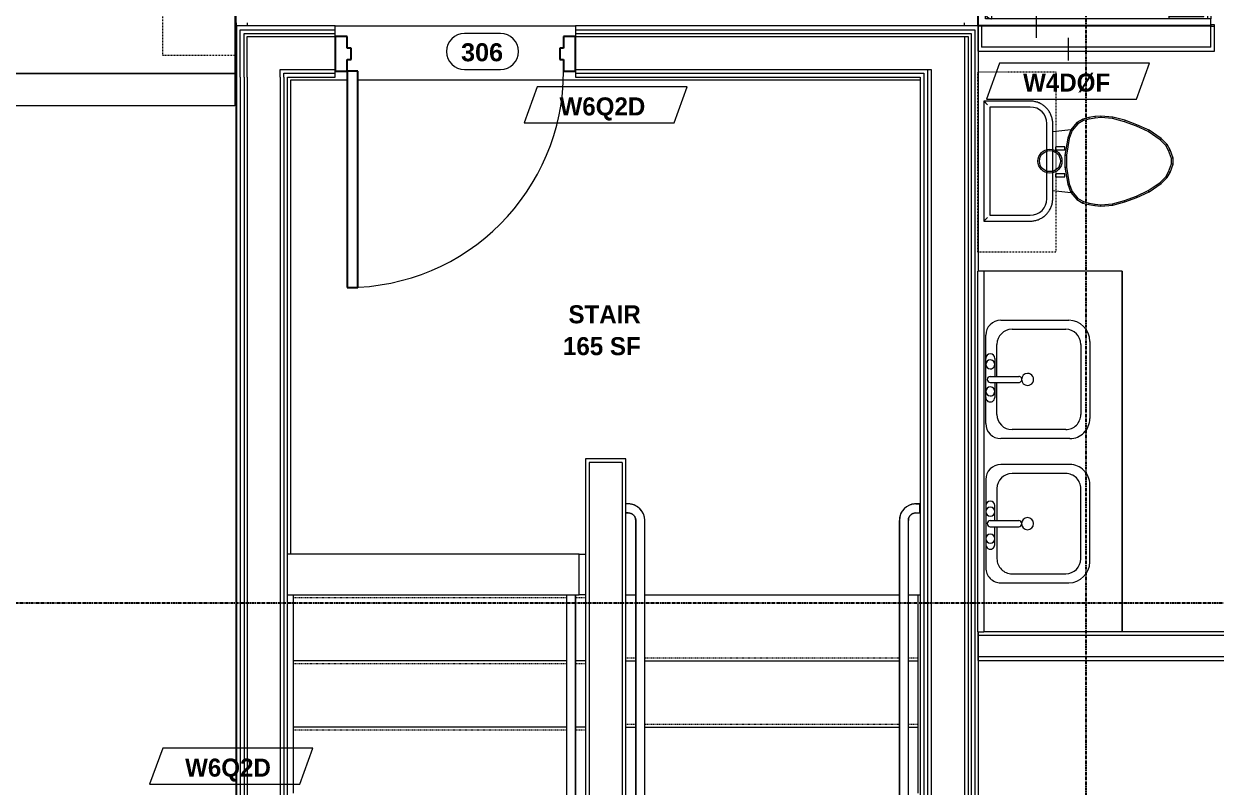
# Model space of a CAD drawing. Header units: inches. Extents: x -4058 to -1781, y 9814 to 12264.
# Drawn here: x -2677.1 to -2478.7, y 10136.6 to 10263.6 of the extents above; entities that cross this region are included whole.
import ezdxf

# ---------------------------------------------------------------- set-up
doc = ezdxf.new("R2010")
doc.units = ezdxf.units.IN
doc.header["$MEASUREMENT"] = 0
for name, pattern in [('Dash', [0.25, 0.125, -0.125]), ('Grid Line 1_2_', [0.875, 0.5, -0.125, 0.125, -0.125]), ('Overhead 1_16_', [0.101562, 0.0625, -0.039062])]:
    doc.linetypes.add(name, pattern=pattern)
for name, color, linetype, lineweight in [('0-1', 7, 'Continuous', 5), ('0-2', 7, 'Continuous', 9), ('A-AREA-IDEN', 2, 'Continuous', 9), ('A-DOOR-1', 7, 'Continuous', 9), ('A-DOOR-2', 10, 'Continuous', 30), ('A-DOOR-FRAM-2', 10, 'Continuous', 30), ('A-DOOR-IDEN', 31, 'Continuous', 9), ('A-FLOR-1', 7, 'Continuous', 9), ('A-FLOR-2', 192, 'Continuous', 9), ('A-FLOR-HRAL-1', 7, 'Continuous', 9), ('A-WALL', 113, 'Continuous', 18), ('A-WALL-2', 250, 'Continuous', 18), ('A-WALL-3', 113, 'Continuous', 9), ('A-WALL-IDEN', 211, 'Continuous', 9), ('I-WALL-1', 7, 'Continuous', 9), ('P-SANR-FIXT', 6, 'Continuous', 9), ('Q-CASE', 31, 'Continuous', 9), ('Q-CASE-1', 7, 'Continuous', 9), ('Q-CASE-2', 31, 'Dash', 9), ('Q-CASE-HDLN', 31, 'Dash', 9), ('S-GRID-1', 1, 'Grid Line 1_2_', 30), ('S-STRS-1', 7, 'Continuous', 9), ('S-STRS-2', 7, 'Overhead 1_16_', 9)]:
    doc.layers.add(name, color=color, linetype=linetype, lineweight=lineweight)
doc.styles.add('Arial_B', font='arialbd.ttf', dxfattribs={"height": 3})
doc.styles.add('Century Gothic_B', font='GOTHICB.TTF', dxfattribs={"height": 3})

# ---------------------------------------------------------------- blocks, each defined once
blk = doc.blocks.new('CTR - 1st Phase - Shell_rvt-1-UNITS PLANS - 3RD FLOOR')
at = {"layer": 'A-FLOR-1'}
for p, q in [((-2641.75, 10263.21), (-2641.75, 10263.71)), ((-2640, 10263.71), (-2640, 10263.21)), ((-2625.32, 10263.21), (-2585.32, 10263.21)), ((-2520.62, 10263.21), (-2520.62, 10263.71))]:
    blk.add_line(p, q, dxfattribs=at)
blk = doc.blocks.new('Top Rail Type - Top Rail_Internal_-2690866-UNITS PLANS - 3RD FLOOR')
at = {"layer": 'A-FLOR-HRAL-1'}
for p, q in [((-2576.56, 10183.71), (-2576.94, 10183.71)), ((-2576.94, 10182.21), (-2576.56, 10182.21)), ((-2575.31, 10180.96), (-2575.31, 10169.15)), ((-2573.81, 10169.15), (-2573.81, 10180.96)), ((-2586.81, 10168.59), (-2586.81, 10069.68)), ((-2585.31, 10069.68), (-2585.31, 10168.59)), ((-2575.31, 10168.5), (-2575.31, 10080.98)), ((-2573.81, 10080.98), (-2573.81, 10168.5)), ((-2575.31, 10080.98), (-2575.31, 10069.8)), ((-2573.81, 10069.8), (-2573.81, 10080.98)), ((-2586.81, 10069.03), (-2586.81, 10066.46)), ((-2585.31, 10067.96), (-2585.31, 10069.03)), ((-2575.31, 10069.61), (-2575.31, 10069.21)), ((-2573.81, 10069.21), (-2573.81, 10069.61)), ((-2586.81, 10066.46), (-2576.56, 10066.46)), ((-2576.56, 10067.96), (-2585.31, 10067.96))]:
    blk.add_line(p, q, dxfattribs=at)
at = {"layer": 'A-FLOR-HRAL-1', "flags": 128}
for points in [[(-2573.81, 10180.96), (-2573.81, 10181.07), (-2573.82, 10181.18), (-2573.83, 10181.29), (-2573.85, 10181.4), (-2573.87, 10181.51), (-2573.89, 10181.62), (-2573.92, 10181.72), (-2573.95, 10181.83), (-2573.99, 10181.93), (-2574.03, 10182.04), (-2574.07, 10182.14), (-2574.12, 10182.23), (-2574.17, 10182.33), (-2574.23, 10182.43), (-2574.29, 10182.52), (-2574.36, 10182.61), (-2574.42, 10182.69), (-2574.49, 10182.78), (-2574.57, 10182.86), (-2574.65, 10182.94), (-2574.73, 10183.01), (-2574.81, 10183.08), (-2574.9, 10183.15), (-2574.98, 10183.22), (-2575.08, 10183.28), (-2575.17, 10183.34), (-2575.27, 10183.39), (-2575.36, 10183.44), (-2575.46, 10183.49), (-2575.56, 10183.53), (-2575.67, 10183.57), (-2575.77, 10183.6), (-2575.88, 10183.63), (-2575.99, 10183.65), (-2576.09, 10183.67), (-2576.2, 10183.69), (-2576.31, 10183.7), (-2576.42, 10183.71), (-2576.53, 10183.71), (-2576.56, 10183.71)], [(-2576.56, 10182.21), (-2576.51, 10182.21), (-2576.46, 10182.21), (-2576.41, 10182.21), (-2576.36, 10182.2), (-2576.31, 10182.19), (-2576.26, 10182.18), (-2576.22, 10182.17), (-2576.17, 10182.15), (-2576.12, 10182.13), (-2576.07, 10182.12), (-2576.03, 10182.1), (-2575.98, 10182.07), (-2575.94, 10182.05), (-2575.9, 10182.02), (-2575.86, 10182), (-2575.81, 10181.97), (-2575.78, 10181.94), (-2575.74, 10181.9), (-2575.7, 10181.87), (-2575.66, 10181.84), (-2575.63, 10181.8), (-2575.6, 10181.76), (-2575.57, 10181.72), (-2575.54, 10181.68), (-2575.51, 10181.64), (-2575.48, 10181.6), (-2575.46, 10181.55), (-2575.44, 10181.51), (-2575.42, 10181.46), (-2575.4, 10181.42), (-2575.38, 10181.37), (-2575.36, 10181.32), (-2575.35, 10181.27), (-2575.34, 10181.23), (-2575.33, 10181.18), (-2575.32, 10181.13), (-2575.32, 10181.08), (-2575.31, 10181.03), (-2575.31, 10180.98), (-2575.31, 10180.96)], [(-2575.31, 10169.15), (-2575.31, 10169.1), (-2575.31, 10169.05), (-2575.31, 10169), (-2575.31, 10168.95), (-2575.31, 10168.9), (-2575.31, 10168.85), (-2575.31, 10168.8), (-2575.31, 10168.76), (-2575.31, 10168.71), (-2575.31, 10168.66), (-2575.31, 10168.62), (-2575.31, 10168.57), (-2575.31, 10168.53), (-2575.31, 10168.5)], [(-2573.81, 10168.5), (-2573.81, 10168.54), (-2573.81, 10168.59), (-2573.81, 10168.63), (-2573.81, 10168.68), (-2573.81, 10168.73), (-2573.81, 10168.77), (-2573.81, 10168.82), (-2573.81, 10168.87), (-2573.81, 10168.92), (-2573.81, 10168.97), (-2573.81, 10169.02), (-2573.81, 10169.07), (-2573.81, 10169.12), (-2573.81, 10169.15)], [(-2586.81, 10069.68), (-2586.81, 10069.64), (-2586.81, 10069.59), (-2586.81, 10069.55), (-2586.81, 10069.5), (-2586.81, 10069.45), (-2586.81, 10069.41), (-2586.81, 10069.36), (-2586.81, 10069.31), (-2586.81, 10069.26), (-2586.81, 10069.21), (-2586.81, 10069.16), (-2586.81, 10069.11), (-2586.81, 10069.06), (-2586.81, 10069.03)], [(-2585.31, 10069.03), (-2585.31, 10069.08), (-2585.31, 10069.13), (-2585.31, 10069.18), (-2585.31, 10069.23), (-2585.31, 10069.28), (-2585.31, 10069.33), (-2585.31, 10069.37), (-2585.31, 10069.42), (-2585.31, 10069.47), (-2585.31, 10069.52), (-2585.31, 10069.56), (-2585.31, 10069.61), (-2585.31, 10069.65), (-2585.31, 10069.68)], [(-2576.56, 10066.46), (-2576.45, 10066.47), (-2576.34, 10066.47), (-2576.23, 10066.48), (-2576.12, 10066.5), (-2576.01, 10066.52), (-2575.91, 10066.54), (-2575.8, 10066.57), (-2575.7, 10066.6), (-2575.59, 10066.64), (-2575.49, 10066.68), (-2575.39, 10066.73), (-2575.29, 10066.78), (-2575.19, 10066.83), (-2575.1, 10066.88), (-2575.01, 10066.94), (-2574.92, 10067.01), (-2574.83, 10067.08), (-2574.75, 10067.15), (-2574.67, 10067.22), (-2574.59, 10067.3), (-2574.51, 10067.38), (-2574.44, 10067.46), (-2574.37, 10067.55), (-2574.31, 10067.64), (-2574.25, 10067.73), (-2574.19, 10067.82), (-2574.14, 10067.92), (-2574.09, 10068.02), (-2574.04, 10068.12), (-2574, 10068.22), (-2573.96, 10068.32), (-2573.93, 10068.43), (-2573.9, 10068.53), (-2573.87, 10068.64), (-2573.85, 10068.75), (-2573.83, 10068.86), (-2573.82, 10068.97), (-2573.81, 10069.07), (-2573.81, 10069.18), (-2573.81, 10069.21)], [(-2575.31, 10069.21), (-2575.31, 10069.16), (-2575.32, 10069.11), (-2575.32, 10069.06), (-2575.33, 10069.02), (-2575.34, 10068.97), (-2575.35, 10068.92), (-2575.36, 10068.87), (-2575.37, 10068.82), (-2575.39, 10068.77), (-2575.41, 10068.73), (-2575.43, 10068.68), (-2575.45, 10068.64), (-2575.48, 10068.59), (-2575.5, 10068.55), (-2575.53, 10068.51), (-2575.56, 10068.47), (-2575.59, 10068.43), (-2575.62, 10068.39), (-2575.66, 10068.35), (-2575.69, 10068.32), (-2575.73, 10068.28), (-2575.76, 10068.25), (-2575.8, 10068.22), (-2575.84, 10068.19), (-2575.89, 10068.16), (-2575.93, 10068.14), (-2575.97, 10068.11), (-2576.02, 10068.09), (-2576.06, 10068.07), (-2576.11, 10068.05), (-2576.16, 10068.03), (-2576.2, 10068.02), (-2576.25, 10068), (-2576.3, 10067.99), (-2576.35, 10067.98), (-2576.4, 10067.98), (-2576.45, 10067.97), (-2576.5, 10067.97), (-2576.55, 10067.96), (-2576.56, 10067.96)]]:
    blk.add_lwpolyline(points, dxfattribs=at)
at = {"layer": 'A-FLOR-HRAL-1'}
blk.add_open_spline([(-2574.48, 10069.59), (-2574.51, 10069.59), (-2574.56, 10069.59), (-2574.61, 10069.59), (-2574.64, 10069.59)], degree=3, dxfattribs=at)
blk.add_open_spline([(-2586.15, 10067.12), (-2586.14, 10067.14), (-2586.11, 10067.17), (-2586.06, 10067.21), (-2586.01, 10067.26), (-2585.98, 10067.29), (-2585.97, 10067.31)], degree=3, knots=[0.46086968, 0.46086968, 0.46086968, 0.46086968, 0.47916667, 0.5, 0.52083333, 0.53913032, 0.53913032, 0.53913032, 0.53913032], dxfattribs=at)
blk = doc.blocks.new('Top Rail Type - Top Rail_Internal_-V2-UNITS PLANS - 3RD FLOOR')
at = {"layer": 'A-FLOR-HRAL-1'}
for p, q in [((-2576.56, 10183.71), (-2576.94, 10183.71)), ((-2576.56, 10182.21), (-2576.94, 10182.21)), ((-2575.31, 10169.15), (-2575.31, 10180.96)), ((-2573.81, 10169.15), (-2573.81, 10180.96)), ((-2586.81, 10168.59), (-2586.81, 10070.07)), ((-2585.31, 10168.59), (-2585.31, 10070.07)), ((-2575.31, 10168.11), (-2575.31, 10169.15)), ((-2575.31, 10069.59), (-2575.31, 10168.11)), ((-2573.81, 10168.11), (-2573.81, 10169.15)), ((-2573.81, 10069.59), (-2573.81, 10168.11)), ((-2586.81, 10070.07), (-2586.81, 10069.03)), ((-2586.81, 10069.03), (-2586.81, 10066.46)), ((-2585.31, 10070.07), (-2585.31, 10069.03)), ((-2585.31, 10069.03), (-2585.31, 10067.96)), ((-2575.31, 10069.21), (-2575.31, 10069.59)), ((-2573.81, 10069.21), (-2573.81, 10069.59)), ((-2586.81, 10066.46), (-2576.56, 10066.46)), ((-2585.31, 10067.96), (-2576.56, 10067.96))]:
    blk.add_line(p, q, dxfattribs=at)
for centre, radius, start, end in [((-2576.56, 10180.96), 2.75, 0, 90), ((-2576.56, 10180.96), 1.25, 0, 90), ((-2576.56, 10069.21), 2.75, 270, 0), ((-2576.56, 10069.21), 1.25, 270, 0)]:
    blk.add_arc(centre, radius, start, end, dxfattribs=at)
blk = doc.blocks.new('HOLLOW METAL - STAIR DOOR 3-0 x 6-8-2686441-UNITS PLANS - 3RD FLOOR')
at = {"layer": 'A-DOOR-1'}
blk.add_arc((18, 3.5), 36, 90, 180, dxfattribs=at)
at = {"layer": 'A-DOOR-2'}
for p, q in [((18, 39.5), (16.25, 39.5)), ((16.25, 39.5), (16.25, 3.5)), ((18, 3.5), (18, 39.5)), ((16.25, 3.5), (18, 3.5))]:
    blk.add_line(p, q, dxfattribs=at)
at = {"layer": 'A-DOOR-FRAM-2'}
for p, q in [((-18, 3.5), (-20, 3.5)), ((-20, 3.5), (-20, -2.25)), ((-18, 1.5625), (-18, 3.5)), ((18, 3.5), (18, 1.5625)), ((20, 3.5), (18, 3.5)), ((20, -2.25), (20, 3.5)), ((-17.375, 1.5625), (-18, 1.5625)), ((-17.375, -0.3125), (-17.375, 1.5625)), ((18, 1.5625), (17.375, 1.5625)), ((17.375, 1.5625), (17.375, -0.3125)), ((-18, -2.25), (-18, -0.3125)), ((-18, -0.3125), (-17.375, -0.3125)), ((17.375, -0.3125), (18, -0.3125)), ((18, -0.3125), (18, -2.25)), ((-20, -2.25), (-18, -2.25)), ((18, -2.25), (20, -2.25))]:
    blk.add_line(p, q, dxfattribs=at)
blk = doc.blocks.new('Top Rail Type - Top Rail_Internal_-2690868-UNITS PLANS - 3RD FLOOR')
at = {"layer": 'A-FLOR-HRAL-1'}
for p, q in [((-2528.06, 10183.71), (-2528.69, 10183.71)), ((-2528.69, 10182.21), (-2528.06, 10182.21)), ((-2528.06, 10183.06), (-2528.06, 10182.87)), ((-2531.44, 10180.96), (-2531.44, 10169.15)), ((-2529.94, 10169.15), (-2529.94, 10180.96)), ((-2531.44, 10168.5), (-2531.44, 10080.98)), ((-2529.94, 10080.98), (-2529.94, 10168.5)), ((-2531.44, 10080.98), (-2531.44, 10070.46)), ((-2529.94, 10070.46), (-2529.94, 10080.98)), ((-2531.44, 10069.03), (-2531.44, 10057.21)), ((-2529.94, 10057.21), (-2529.94, 10069.03)), ((-2528.06, 10055.96), (-2528.69, 10055.96)), ((-2528.06, 10055.31), (-2528.06, 10055.12)), ((-2528.69, 10054.46), (-2528.06, 10054.46))]:
    blk.add_line(p, q, dxfattribs=at)
at = {"layer": 'A-FLOR-HRAL-1', "flags": 128}
for points in [[(-2528.69, 10183.71), (-2528.8, 10183.71), (-2528.91, 10183.71), (-2529.02, 10183.69), (-2529.12, 10183.68), (-2529.23, 10183.66), (-2529.34, 10183.64), (-2529.45, 10183.61), (-2529.55, 10183.57), (-2529.65, 10183.54), (-2529.76, 10183.5), (-2529.86, 10183.45), (-2529.96, 10183.4), (-2530.05, 10183.35), (-2530.15, 10183.29), (-2530.24, 10183.23), (-2530.33, 10183.17), (-2530.42, 10183.1), (-2530.5, 10183.03), (-2530.58, 10182.96), (-2530.66, 10182.88), (-2530.73, 10182.8), (-2530.81, 10182.72), (-2530.87, 10182.63), (-2530.94, 10182.54), (-2531, 10182.45), (-2531.06, 10182.36), (-2531.11, 10182.26), (-2531.16, 10182.16), (-2531.21, 10182.06), (-2531.25, 10181.96), (-2531.29, 10181.86), (-2531.32, 10181.75), (-2531.35, 10181.65), (-2531.38, 10181.54), (-2531.4, 10181.43), (-2531.41, 10181.32), (-2531.42, 10181.21), (-2531.43, 10181.1), (-2531.44, 10180.99), (-2531.44, 10180.96)], [(-2529.94, 10180.96), (-2529.94, 10181.01), (-2529.93, 10181.06), (-2529.93, 10181.11), (-2529.92, 10181.16), (-2529.91, 10181.21), (-2529.9, 10181.26), (-2529.89, 10181.31), (-2529.87, 10181.36), (-2529.86, 10181.4), (-2529.84, 10181.45), (-2529.82, 10181.5), (-2529.79, 10181.54), (-2529.77, 10181.59), (-2529.75, 10181.63), (-2529.72, 10181.67), (-2529.69, 10181.71), (-2529.66, 10181.75), (-2529.63, 10181.79), (-2529.59, 10181.83), (-2529.56, 10181.86), (-2529.52, 10181.9), (-2529.48, 10181.93), (-2529.44, 10181.96), (-2529.4, 10181.99), (-2529.36, 10182.02), (-2529.32, 10182.04), (-2529.28, 10182.07), (-2529.23, 10182.09), (-2529.19, 10182.11), (-2529.14, 10182.13), (-2529.09, 10182.15), (-2529.04, 10182.16), (-2529, 10182.18), (-2528.95, 10182.19), (-2528.9, 10182.2), (-2528.85, 10182.2), (-2528.8, 10182.21), (-2528.75, 10182.21), (-2528.7, 10182.21), (-2528.69, 10182.21)], [(-2531.44, 10169.15), (-2531.44, 10169.1), (-2531.44, 10169.05), (-2531.44, 10169), (-2531.44, 10168.95), (-2531.44, 10168.9), (-2531.44, 10168.85), (-2531.44, 10168.8), (-2531.44, 10168.76), (-2531.44, 10168.71), (-2531.44, 10168.66), (-2531.44, 10168.62), (-2531.44, 10168.57), (-2531.44, 10168.53), (-2531.44, 10168.5)], [(-2529.94, 10168.5), (-2529.94, 10168.54), (-2529.94, 10168.59), (-2529.94, 10168.63), (-2529.94, 10168.68), (-2529.94, 10168.73), (-2529.94, 10168.77), (-2529.94, 10168.82), (-2529.94, 10168.87), (-2529.94, 10168.92), (-2529.94, 10168.97), (-2529.94, 10169.02), (-2529.94, 10169.07), (-2529.94, 10169.12), (-2529.94, 10169.15)], [(-2531.44, 10069.03), (-2531.44, 10069.14), (-2531.44, 10069.25), (-2531.44, 10069.36), (-2531.44, 10069.47), (-2531.44, 10069.58), (-2531.44, 10069.68), (-2531.44, 10069.79), (-2531.44, 10069.89), (-2531.44, 10070), (-2531.44, 10070.1), (-2531.44, 10070.2), (-2531.44, 10070.3), (-2531.44, 10070.4), (-2531.44, 10070.46)], [(-2529.94, 10070.46), (-2529.94, 10070.36), (-2529.94, 10070.27), (-2529.94, 10070.17), (-2529.94, 10070.07), (-2529.94, 10069.96), (-2529.94, 10069.86), (-2529.94, 10069.75), (-2529.94, 10069.65), (-2529.94, 10069.54), (-2529.94, 10069.43), (-2529.94, 10069.32), (-2529.94, 10069.21), (-2529.94, 10069.1), (-2529.94, 10069.03)], [(-2531.44, 10057.21), (-2531.43, 10057.1), (-2531.43, 10056.99), (-2531.42, 10056.89), (-2531.4, 10056.78), (-2531.38, 10056.67), (-2531.36, 10056.56), (-2531.33, 10056.45), (-2531.3, 10056.35), (-2531.26, 10056.25), (-2531.22, 10056.14), (-2531.17, 10056.04), (-2531.13, 10055.94), (-2531.07, 10055.85), (-2531.02, 10055.75), (-2530.96, 10055.66), (-2530.89, 10055.57), (-2530.82, 10055.49), (-2530.75, 10055.4), (-2530.68, 10055.32), (-2530.6, 10055.24), (-2530.52, 10055.17), (-2530.44, 10055.09), (-2530.35, 10055.03), (-2530.26, 10054.96), (-2530.17, 10054.9), (-2530.08, 10054.84), (-2529.98, 10054.79), (-2529.88, 10054.74), (-2529.78, 10054.69), (-2529.68, 10054.65), (-2529.58, 10054.61), (-2529.47, 10054.58), (-2529.37, 10054.55), (-2529.26, 10054.53), (-2529.15, 10054.5), (-2529.04, 10054.49), (-2528.94, 10054.48), (-2528.83, 10054.47), (-2528.72, 10054.46), (-2528.69, 10054.46)], [(-2528.69, 10055.96), (-2528.74, 10055.97), (-2528.79, 10055.97), (-2528.84, 10055.97), (-2528.89, 10055.98), (-2528.93, 10055.99), (-2528.98, 10056), (-2529.03, 10056.01), (-2529.08, 10056.03), (-2529.13, 10056.04), (-2529.17, 10056.06), (-2529.22, 10056.08), (-2529.26, 10056.11), (-2529.31, 10056.13), (-2529.35, 10056.16), (-2529.39, 10056.18), (-2529.43, 10056.21), (-2529.47, 10056.24), (-2529.51, 10056.27), (-2529.55, 10056.31), (-2529.58, 10056.34), (-2529.62, 10056.38), (-2529.65, 10056.42), (-2529.68, 10056.46), (-2529.71, 10056.5), (-2529.74, 10056.54), (-2529.76, 10056.58), (-2529.79, 10056.63), (-2529.81, 10056.67), (-2529.83, 10056.72), (-2529.85, 10056.76), (-2529.87, 10056.81), (-2529.88, 10056.86), (-2529.9, 10056.9), (-2529.91, 10056.95), (-2529.92, 10057), (-2529.93, 10057.05), (-2529.93, 10057.1), (-2529.93, 10057.15), (-2529.94, 10057.2), (-2529.94, 10057.21)]]:
    blk.add_lwpolyline(points, dxfattribs=at)
blk = doc.blocks.new('Top Rail Type - Top Rail_Internal_-V5-UNITS PLANS - 3RD FLOOR')
at = {"layer": 'A-FLOR-HRAL-1'}
for p, q in [((-2528.69, 10183.71), (-2528.06, 10183.71)), ((-2528.06, 10183.71), (-2528.06, 10182.21)), ((-2528.69, 10182.21), (-2528.06, 10182.21)), ((-2531.44, 10169.15), (-2531.44, 10180.96)), ((-2529.94, 10169.15), (-2529.94, 10180.96)), ((-2531.44, 10168.11), (-2531.44, 10169.15)), ((-2531.44, 10070.07), (-2531.44, 10168.11)), ((-2529.94, 10168.11), (-2529.94, 10169.15)), ((-2529.94, 10070.07), (-2529.94, 10168.11)), ((-2531.44, 10069.03), (-2531.44, 10070.07)), ((-2531.44, 10057.21), (-2531.44, 10069.03)), ((-2529.94, 10069.03), (-2529.94, 10070.07)), ((-2529.94, 10057.21), (-2529.94, 10069.03)), ((-2528.06, 10055.96), (-2528.69, 10055.96)), ((-2528.06, 10054.46), (-2528.06, 10055.96)), ((-2528.06, 10054.46), (-2528.69, 10054.46))]:
    blk.add_line(p, q, dxfattribs=at)
for centre, radius, start, end in [((-2528.69, 10180.96), 2.75, 90, 180), ((-2528.69, 10180.96), 1.25, 90, 180), ((-2528.69, 10057.21), 2.75, 180, 270), ((-2528.69, 10057.21), 1.25, 180, 270)]:
    blk.add_arc(centre, radius, start, end, dxfattribs=at)
blk = doc.blocks.new('top of stairs parapet wall - top of stairs parapet wall-2378366-UNITS PLANS - 3RD FLOOR')
at = {"layer": 'Q-CASE-1'}
for p, q in [((-2583.7, 10175.34), (-2632.25, 10175.34)), ((-2583.7, 10168.59), (-2583.7, 10175.34)), ((-2632.25, 10168.59), (-2583.7, 10168.59))]:
    blk.add_line(p, q, dxfattribs=at)
blk = doc.blocks.new('CTR - 1st Phase -Stairs _ Elevators_rvt-1-UNITS PLANS - 3RD FLOOR')
at = {"layer": 'A-FLOR-1'}
for p, q in [((-2623.32, 10254.21), (-2632.75, 10254.21)), ((-2632.75, 10254.21), (-2632.75, 10175.34)), ((-2528, 10254.21), (-2621.57, 10254.21)), ((-2576.94, 10168.59), (-2575.31, 10168.59)), ((-2573.81, 10168.59), (-2531.44, 10168.59)), ((-2529.94, 10168.59), (-2528, 10168.59))]:
    blk.add_line(p, q, dxfattribs=at)
at = {"layer": 'A-WALL-2'}
for p, q in [((-2641.12, 10262.59), (-2625.32, 10262.59)), ((-2641.12, 10261.96), (-2641.12, 10262.59)), ((-2641.12, 10254.71), (-2641.12, 10261.96)), ((-2640.5, 10261.96), (-2625.32, 10261.96)), ((-2640.5, 10261.46), (-2640.5, 10261.96)), ((-2640.5, 10254.71), (-2640.5, 10261.46)), ((-2640, 10261.46), (-2625.32, 10261.46)), ((-2640, 10255.96), (-2640, 10261.46)), ((-2585.32, 10262.59), (-2518.87, 10262.59)), ((-2585.32, 10261.96), (-2519.5, 10261.96)), ((-2585.32, 10261.46), (-2520.62, 10261.46)), ((-2520.62, 10261.46), (-2520, 10261.46)), ((-2520.62, 10261.46), (-2520, 10261.46)), ((-2520.62, 10261.46), (-2520.62, 10255.96)), ((-2520, 10261.46), (-2520, 10254.71)), ((-2519.5, 10261.96), (-2519.5, 10261.46)), ((-2519.5, 10261.46), (-2519.5, 10254.71)), ((-2518.87, 10262.59), (-2518.87, 10261.96)), ((-2518.87, 10261.96), (-2518.87, 10254.71)), ((-2640, 10254.71), (-2640, 10255.96)), ((-2634.5, 10255.96), (-2625.32, 10255.96)), ((-2634.5, 10255.34), (-2634.5, 10255.96)), ((-2634.5, 10254.71), (-2634.5, 10255.34)), ((-2633.87, 10255.34), (-2625.32, 10255.34)), ((-2633.87, 10254.71), (-2633.87, 10255.34)), ((-2585.32, 10255.96), (-2526.75, 10255.96)), ((-2585.32, 10255.34), (-2527.37, 10255.34)), ((-2527.37, 10255.34), (-2527.37, 10254.71)), ((-2526.75, 10255.96), (-2526.12, 10255.96)), ((-2526.75, 10255.96), (-2526.12, 10255.96)), ((-2526.75, 10255.96), (-2526.75, 10255.34)), ((-2526.75, 10255.34), (-2526.75, 10254.71)), ((-2526.12, 10255.96), (-2526.12, 10254.71)), ((-2520.62, 10255.96), (-2520.62, 10254.71)), ((-2641.12, 10254.71), (-2641.12, 10017.09)), ((-2640.5, 10254.71), (-2640.5, 10017.09)), ((-2640, 10254.71), (-2640, 10017.09)), ((-2634.5, 10254.71), (-2634.5, 10017.09)), ((-2633.87, 10254.71), (-2633.87, 10017.09)), ((-2527.37, 10254.71), (-2527.37, 10017.09)), ((-2526.75, 10254.71), (-2526.75, 10017.09)), ((-2526.12, 10254.71), (-2526.12, 10017.09)), ((-2520.62, 10254.71), (-2520.62, 10017.09)), ((-2520, 10254.71), (-2520, 10017.09)), ((-2519.5, 10254.71), (-2519.5, 10017.09)), ((-2518.87, 10254.71), (-2518.87, 10017.09)), ((-2577.56, 10190.59), (-2583.06, 10190.59)), ((-2583.06, 10190.59), (-2583.06, 10070.21)), ((-2577.56, 10190.59), (-2577.56, 10070.21))]:
    blk.add_line(p, q, dxfattribs=at)
at = {"layer": 'I-WALL-1'}
for p, q in [((-2625.32, 10263.21), (-2641.75, 10263.21)), ((-2641.75, 10263.21), (-2641.75, 10262.59)), ((-2625.32, 10261.46), (-2625.32, 10263.21)), ((-2518.37, 10263.21), (-2585.32, 10263.21)), ((-2585.32, 10263.21), (-2585.32, 10261.46)), ((-2518.25, 10262.59), (-2518.25, 10263.16)), ((-2641.75, 10262.59), (-2641.75, 10254.71)), ((-2518.25, 10254.71), (-2518.25, 10262.59)), ((-2625.32, 10254.71), (-2625.32, 10255.71)), ((-2585.32, 10255.71), (-2585.32, 10254.71)), ((-2641.75, 10254.71), (-2641.75, 10017.09)), ((-2633.25, 10254.71), (-2625.32, 10254.71)), ((-2633.25, 10017.09), (-2633.25, 10254.71)), ((-2585.32, 10254.71), (-2528, 10254.71)), ((-2528, 10254.71), (-2528, 10017.09)), ((-2518.25, 10222.41), (-2518.25, 10254.71)), ((-2583.06, 10191.21), (-2583.69, 10191.21)), ((-2583.69, 10191.21), (-2583.69, 10069.59)), ((-2577.56, 10191.21), (-2583.06, 10191.21)), ((-2576.94, 10191.21), (-2577.56, 10191.21)), ((-2576.94, 10069.59), (-2576.94, 10191.21)), ((-2584.7, 10175.34), (-2583.69, 10175.34)), ((-2583.69, 10168.59), (-2584.7, 10168.59)), ((-2518.25, 10017.09), (-2518.25, 10162.41))]:
    blk.add_line(p, q, dxfattribs=at)
at = {"layer": 'S-STRS-1'}
for p, q in [((-2632.31, 10168.59), (-2632.31, 10157.59)), ((-2528.31, 10157.59), (-2528.31, 10168.59)), ((-2632.31, 10157.59), (-2632.31, 10146.59)), ((-2586.81, 10157.59), (-2632.31, 10157.59)), ((-2583.69, 10157.59), (-2585.31, 10157.59)), ((-2576.94, 10157.59), (-2575.31, 10157.59)), ((-2573.81, 10157.59), (-2531.44, 10157.59)), ((-2529.94, 10157.59), (-2528.31, 10157.59)), ((-2528.31, 10146.59), (-2528.31, 10157.59)), ((-2632.31, 10146.59), (-2632.31, 10135.59)), ((-2586.81, 10146.59), (-2632.31, 10146.59)), ((-2583.69, 10146.59), (-2585.31, 10146.59)), ((-2576.94, 10146.59), (-2575.31, 10146.59)), ((-2573.81, 10146.59), (-2531.44, 10146.59)), ((-2529.94, 10146.59), (-2528.31, 10146.59)), ((-2528.31, 10135.59), (-2528.31, 10146.59))]:
    blk.add_line(p, q, dxfattribs=at)
at = {"layer": 'S-STRS-2'}
for p, q in [((-2586.81, 10168.09), (-2632.31, 10168.09)), ((-2583.69, 10168.09), (-2585.31, 10168.09)), ((-2576.94, 10158.09), (-2575.31, 10158.09)), ((-2573.81, 10158.09), (-2531.44, 10158.09)), ((-2529.94, 10158.09), (-2528.31, 10158.09)), ((-2586.81, 10157.09), (-2632.31, 10157.09)), ((-2583.69, 10157.09), (-2585.31, 10157.09)), ((-2586.81, 10146.09), (-2632.31, 10146.09)), ((-2583.69, 10146.09), (-2585.31, 10146.09)), ((-2576.94, 10147.09), (-2575.31, 10147.09)), ((-2573.81, 10147.09), (-2531.44, 10147.09)), ((-2529.94, 10147.09), (-2528.31, 10147.09))]:
    blk.add_line(p, q, dxfattribs=at)
at = {"layer": '0-2', "rotation": 180}
blk.add_blockref('HOLLOW METAL - STAIR DOOR 3-0 x 6-8-2686441-UNITS PLANS - 3RD FLOOR', (-2605.32, 10259.21), dxfattribs=at)
at = {"layer": '0-2'}
for name, p in [('Top Rail Type - Top Rail_Internal_-2690866-UNITS PLANS - 3RD FLOOR', (0, 0)), ('Top Rail Type - Top Rail_Internal_-V2-UNITS PLANS - 3RD FLOOR', (0, 0)), ('Top Rail Type - Top Rail_Internal_-2690868-UNITS PLANS - 3RD FLOOR', (0, 0)), ('Top Rail Type - Top Rail_Internal_-V5-UNITS PLANS - 3RD FLOOR', (0, 0)), ('top of stairs parapet wall - top of stairs parapet wall-2378366-UNITS PLANS - 3RD FLOOR', (-1, 0))]:
    blk.add_blockref(name, p, dxfattribs=at)
blk = doc.blocks.new('CTR - 1st Phase - Structure_rvt-1-UNITS PLANS - 3RD FLOOR')
at = {"layer": 'S-GRID-1'}
for p, q in [((-2500.32, 9814.03), (-2500.32, 12247.5)), ((-1781.27, 10167.19), (-4041.78, 10167.19))]:
    blk.add_line(p, q, dxfattribs=at)
blk = doc.blocks.new('OD_CW_Upper Cabinet - OD_CW_Upper Cabinet-4366989-UNITS PLANS - 3RD FLOOR')
at = {"layer": 'Q-CASE-HDLN'}
for p, q in [((0.74, -24), (0.74, -12)), ((0.74, -12), (115.86, -12)), ((115.86, -12), (115.86, -24)), ((115.86, -24), (0.74, -24))]:
    blk.add_line(p, q, dxfattribs=at)
blk = doc.blocks.new('OD_CW_Base Cabinet - OD_CW_Base Cabinet-4365927-UNITS PLANS - 3RD FLOOR')
at = {"layer": 'Q-CASE'}
for p, q in [((0.74, 0), (107.93, 0)), ((0.74, -24), (0.74, 0)), ((107.93, 0), (107.93, -24)), ((107.93, -24), (0.74, -24))]:
    blk.add_line(p, q, dxfattribs=at)
blk = doc.blocks.new('M_Sink Vanity-Square - 500 x 440mm-1372835-UNITS PLANS - 3RD FLOOR')
at = {"layer": 'P-SANR-FIXT'}
for p, q in [((-5.72, 10.23), (7.14, 10.23)), ((-5.22, 8.73), (6.46, 8.73)), ((-9.22, -4.59), (-9.22, 6.73)), ((-7.72, -2.72), (-7.72, 6.23)), ((8.96, 6.23), (8.96, -2.72)), ((10.46, 6.91), (10.46, -4.59)), ((0.12, -6.33), (0.12, -1.59)), ((1.12, -6.33), (1.12, -1.59)), ((0.12, -5.22), (-5.22, -5.22)), ((-2.88, -5.59), (0.12, -5.59)), ((6.46, -5.22), (1.12, -5.22)), ((1.12, -5.59), (3.62, -5.59)), ((7.96, -7.09), (-6.72, -7.09)), ((3.62, -7.09), (-2.88, -7.09))]:
    blk.add_line(p, q, dxfattribs=at)
for centre, radius, start, end in [((-5.72, 6.73), 3.5, 90, 180), ((7.14, 6.91), 3.32, 360, 90), ((-5.22, 6.23), 2.5, 90, 180), ((6.46, 6.23), 2.5, 360, 90), ((0.62, -0.13), 1, 360, 180), ((0.62, -0.13), 1, 180, 0), ((0.62, -1.59), 0.5, 360, 180), ((-5.22, -2.72), 2.5, 180, 270), ((6.46, -2.72), 2.5, 270, 360), ((-6.72, -4.59), 2.5, 180, 270), ((-2.88, -6.34), 0.75, 90, 270), ((-1.88, -6.34), 0.75, 360, 180), ((2.62, -6.34), 0.75, 0, 180), ((3.62, -6.34), 0.75, 270, 90), ((7.96, -4.59), 2.5, 270, 0), ((-1.88, -6.34), 0.75, 180, 0), ((0.62, -6.33), 0.5, 180, 0), ((2.62, -6.34), 0.75, 180, 0)]:
    blk.add_arc(centre, radius, start, end, dxfattribs=at)
blk = doc.blocks.new('Toilet-Domestic-3D - Toilet-Domestic-3D-V13-UNITS PLANS - 3RD FLOOR')
at = {"layer": 'P-SANR-FIXT'}
for p, q in [((-9.98, 19.48), (-9.98, 11.75)), ((9.98, 19.48), (-9.98, 19.48)), ((-9.86, 19.36), (-9.98, 19.48)), ((9, 18.5), (-9, 18.5)), ((-9, 18.5), (-9, 11.75)), ((-9, 18.5), (-9, 11.75)), ((9, 18.5), (-9, 18.5)), ((9, 11.75), (9, 18.5)), ((9, 11.75), (9, 18.5)), ((9.98, 19.48), (9.86, 19.36)), ((9.98, 11.75), (9.98, 19.48)), ((-6.25, 9), (6.25, 9)), ((-6.25, 9), (6.25, 9)), ((-6.25, 8.02), (6.25, 8.02)), ((-4.86, 8.02), (-5.21, 5)), ((5.21, 5), (4.86, 8.02)), ((-1, 6), (-3.84, 5.5)), ((-1, 6), (-0.98, 5.75)), ((1, 6), (-1, 6)), ((1, 6), (0.98, 5.75)), ((3.84, 5.5), (1, 6)), ((-6.4, 4), (-6.97, 3)), ((-5.21, 5), (-6.4, 4)), ((-6.21, 3.84), (-6.4, 4)), ((-5.08, 4.78), (-6.21, 3.84)), ((-3.84, 5.5), (-5.21, 5)), ((-5.21, 5), (-5.08, 4.78)), ((-3.77, 5.26), (-5.08, 4.78)), ((-3.84, 5.5), (-3.77, 5.26)), ((-0.98, 5.75), (-3.77, 5.26)), ((0.98, 5.75), (-0.98, 5.75)), ((3.77, 5.26), (0.98, 5.75)), ((3.84, 5.5), (3.77, 5.26)), ((5.08, 4.78), (3.77, 5.26)), ((5.21, 5), (3.84, 5.5)), ((5.21, 5), (5.08, 4.78)), ((6.21, 3.84), (5.08, 4.78)), ((6.4, 4), (5.21, 5)), ((6.4, 4), (6.21, 3.84)), ((6.97, 3), (6.4, 4)), ((-7.24, 2), (-7.41, 1)), ((-6.97, 3), (-7.24, 2)), ((-7.24, 2), (-6.99, 1.95)), ((-6.73, 2.9), (-6.99, 1.95)), ((-6.97, 3), (-6.73, 2.9)), ((-6.21, 3.84), (-6.73, 2.9)), ((6.73, 2.9), (6.21, 3.84)), ((6.97, 3), (6.73, 2.9)), ((6.99, 1.95), (6.73, 2.9)), ((7.24, 2), (6.97, 3)), ((7.24, 2), (6.99, 1.95)), ((7.41, 1), (7.24, 2)), ((-7.41, 1), (-7.5, 0)), ((-7.41, 1), (-7.16, 0.96)), ((-7.16, 0.96), (-7.25, 0)), ((-6.99, 1.95), (-7.16, 0.96)), ((7.16, 0.96), (6.99, 1.95)), ((7.41, 1), (7.16, 0.96)), ((7.25, 0), (7.16, 0.96)), ((7.5, 0), (7.25, 0)), ((7.5, 0), (7.41, 1)), ((-7.5, 0), (-7.25, 0)), ((-7.5, 0), (-7.33, -1.99)), ((-7.33, -1.99), (-7.08, -1.95)), ((-7.25, 0), (-7.08, -1.95)), ((-7.08, -1.95), (-6.55, -3.92)), ((6.55, -3.92), (7.08, -1.95)), ((7.08, -1.95), (7.25, 0)), ((7.33, -1.99), (7.08, -1.95)), ((7.33, -1.99), (7.5, 0)), ((-7.33, -1.99), (-6.79, -4)), ((-6.79, -4), (-6.55, -3.92)), ((-6.55, -3.92), (-5.83, -5.9)), ((5.83, -5.9), (6.55, -3.92)), ((6.79, -4), (6.55, -3.92)), ((6.79, -4), (7.33, -1.99)), ((-6.79, -4), (-6.06, -6)), ((-6.06, -6), (-5.83, -5.9)), ((-5.83, -5.9), (-4.91, -7.88)), ((4.91, -7.88), (5.83, -5.9)), ((6.06, -6), (5.83, -5.9)), ((6.06, -6), (6.79, -4)), ((-6.06, -6), (-5.13, -8)), ((-5.13, -8), (-4.91, -7.88)), ((-4.91, -7.88), (-3.55, -9.84)), ((3.55, -9.84), (4.91, -7.88)), ((5.13, -8), (4.91, -7.88)), ((5.13, -8), (6.06, -6)), ((-5.13, -8), (-3.74, -10)), ((-3.74, -10), (-3.55, -9.84)), ((-3.55, -9.84), (-2.59, -10.8)), ((2.59, -10.8), (3.55, -9.84)), ((3.74, -10), (3.55, -9.84)), ((3.74, -10), (5.13, -8)), ((-3.74, -10), (-2.74, -11)), ((-2.74, -11), (-2.59, -10.8)), ((-2.74, -11), (-1.87, -11.5)), ((-2.59, -10.8), (-1.77, -11.27)), ((-1.87, -11.5), (-1.77, -11.27)), ((-1.87, -11.5), (-0.5, -12)), ((-1.77, -11.27), (-0.46, -11.75)), ((-0.5, -12), (-0.46, -11.75)), ((-0.46, -11.75), (0.46, -11.75)), ((0.46, -11.75), (1.77, -11.27)), ((0.5, -12), (0.46, -11.75)), ((0.5, -12), (1.87, -11.5)), ((1.77, -11.27), (2.59, -10.8)), ((1.87, -11.5), (1.77, -11.27)), ((1.87, -11.5), (2.74, -11)), ((2.74, -11), (2.59, -10.8)), ((2.74, -11), (3.74, -10)), ((-0.5, -12), (0.5, -12))]:
    blk.add_line(p, q, dxfattribs=at)
at = {"layer": 'P-SANR-FIXT', "flags": 128}
for points in [[(-9.98, 11.75), (-9.97, 11.6), (-9.97, 11.45), (-9.95, 11.3), (-9.93, 11.16), (-9.9, 11.01), (-9.87, 10.86), (-9.83, 10.72), (-9.79, 10.58), (-9.74, 10.44), (-9.68, 10.3), (-9.62, 10.16), (-9.56, 10.03), (-9.48, 9.9), (-9.41, 9.77), (-9.33, 9.65), (-9.24, 9.52), (-9.15, 9.41), (-9.05, 9.29), (-8.95, 9.18), (-8.85, 9.08), (-8.74, 8.97), (-8.62, 8.88), (-8.51, 8.78), (-8.39, 8.7), (-8.26, 8.61), (-8.14, 8.54), (-8.01, 8.46), (-7.87, 8.4), (-7.74, 8.33), (-7.6, 8.28), (-7.46, 8.22), (-7.32, 8.18), (-7.17, 8.14), (-7.03, 8.11), (-6.88, 8.08), (-6.74, 8.05), (-6.59, 8.04), (-6.44, 8.03), (-6.29, 8.02), (-6.25, 8.02)], [(6.25, 8.02), (6.4, 8.03), (6.55, 8.03), (6.7, 8.05), (6.84, 8.07), (6.99, 8.1), (7.14, 8.13), (7.28, 8.17), (7.42, 8.21), (7.56, 8.26), (7.7, 8.32), (7.84, 8.38), (7.97, 8.44), (8.1, 8.52), (8.23, 8.59), (8.35, 8.67), (8.48, 8.76), (8.59, 8.85), (8.71, 8.95), (8.82, 9.05), (8.92, 9.15), (9.03, 9.26), (9.12, 9.38), (9.22, 9.49), (9.3, 9.61), (9.39, 9.74), (9.46, 9.86), (9.54, 9.99), (9.6, 10.13), (9.67, 10.26), (9.72, 10.4), (9.78, 10.54), (9.82, 10.68), (9.86, 10.83), (9.89, 10.97), (9.92, 11.12), (9.95, 11.26), (9.96, 11.41), (9.97, 11.56), (9.98, 11.71), (9.98, 11.75)]]:
    blk.add_lwpolyline(points, dxfattribs=at)
at = {"layer": 'P-SANR-FIXT'}
for radius in [2, 1.75]:
    blk.add_circle((0, 8.48), radius, dxfattribs=at)
for centre, start, end in [((-6.25, 11.75), 180, 270), ((-6.25, 11.75), 180, 270), ((6.25, 11.75), 270, 360), ((6.25, 11.75), 270, 360)]:
    blk.add_arc(centre, 2.75, start, end, dxfattribs=at)
for points in [[(-9.98, 19.48), (-9.98, 19.48), (-9.98, 19.48), (-9.98, 19.48)], [(9.98, 19.48), (9.98, 19.48), (9.98, 19.48), (9.98, 19.48)]]:
    blk.add_open_spline(points, degree=3, dxfattribs=at)
for points, knots in [([(-9.37, 18.87), (-9.41, 18.91), (-9.47, 18.97), (-9.55, 19.05), (-9.6, 19.1), (-9.66, 19.16), (-9.71, 19.21), (-9.75, 19.25), (-9.78, 19.28), (-9.8, 19.3), (-9.82, 19.32), (-9.85, 19.35), (-9.86, 19.36), (-9.86, 19.36)], [0, 0, 0, 0, 0.166667, 0.25, 0.333333, 0.416667, 0.5, 0.583333, 0.666667, 0.708333, 0.75, 0.833333, 1, 1, 1, 1]), ([(9.86, 19.36), (9.86, 19.36), (9.85, 19.35), (9.82, 19.32), (9.8, 19.3), (9.78, 19.28), (9.75, 19.25), (9.71, 19.21), (9.66, 19.16), (9.6, 19.1), (9.55, 19.05), (9.47, 18.97), (9.41, 18.91), (9.37, 18.87)], [-1, -1, -1, -1, -0.833333, -0.75, -0.708333, -0.666667, -0.583333, -0.5, -0.416667, -0.333333, -0.25, -0.166667, 0, 0, 0, 0])]:
    blk.add_open_spline(points, degree=3, knots=knots, dxfattribs=at)
blk = doc.blocks.new('Bath Vanity - Bath Vanity 60_-3668790-UNITS PLANS - 3RD FLOOR')
at = {"layer": 'Q-CASE'}
for p, q in [((30.74, 24), (-29.26, 24)), ((-29.26, 24), (-29.26, 1))]:
    blk.add_line(p, q, dxfattribs=at)
blk = doc.blocks.new('BATHROOM MIRROR - BATHROOM MIRROR  60_-3802719-UNITS PLANS - 3RD FLOOR')
at = {"layer": 'Q-CASE'}
for p, q in [((-29.26, -23), (30.74, -23)), ((-29.26, -23), (-29.26, -24)), ((30.74, -24), (30.74, -23)), ((30.74, -24), (-29.26, -24))]:
    blk.add_line(p, q, dxfattribs=at)
blk = doc.blocks.new('300 Series Wall Hung Cabinet_326 - 30_-2909953-UNITS PLANS - 3RD FLOOR')
at = {"layer": 'Q-CASE'}
for p, q in [((-2.01, 14.69), (-2.5, 14.69)), ((-2.5, 14.69), (-2.5, 13.19)), ((-2.01, 13.19), (-2.01, 14.69)), ((2.49, 14.69), (2, 14.69)), ((2, 14.69), (2, 13.19)), ((2.49, 13.19), (2.49, 14.69)), ((-2.01, 13.19), (-2.5, 13.19)), ((2.49, 13.19), (2, 13.19))]:
    blk.add_line(p, q, dxfattribs=at)
at = {"layer": 'Q-CASE-2'}
for p, q in [((-15, 0.19), (-15, 13.19)), ((-15, 13.19), (15, 13.19)), ((15, 13.19), (15, 0.19)), ((15, 0.19), (-15, 0.19))]:
    blk.add_line(p, q, dxfattribs=at)
blk = doc.blocks.new('M_Sink Vanity-Square - 500 x 440mm-1352614-UNITS PLANS - 3RD FLOOR')
at = {"layer": 'P-SANR-FIXT'}
for p, q in [((7.96, 7.09), (-6.72, 7.09)), ((3.62, 7.09), (-2.88, 7.09)), ((0.12, 6.33), (0.12, 1.59)), ((1.12, 6.33), (1.12, 1.59)), ((-9.22, 4.59), (-9.22, -6.73)), ((0.12, 5.22), (-5.22, 5.22)), ((-2.88, 5.59), (0.12, 5.59)), ((1.12, 5.59), (3.62, 5.59)), ((6.46, 5.22), (1.12, 5.22)), ((10.46, -6.91), (10.46, 4.59)), ((-7.72, 2.72), (-7.72, -6.23)), ((8.96, -6.23), (8.96, 2.72)), ((-5.22, -8.73), (6.46, -8.73)), ((-5.72, -10.23), (7.14, -10.23))]:
    blk.add_line(p, q, dxfattribs=at)
for centre, radius, start, end in [((-6.72, 4.59), 2.5, 90, 180), ((-2.88, 6.34), 0.75, 90, 270), ((-1.88, 6.34), 0.75, 360, 180), ((-1.88, 6.34), 0.75, 180, 0), ((0.62, 6.33), 0.5, 360, 180), ((2.62, 6.34), 0.75, 360, 180), ((2.62, 6.34), 0.75, 180, 360), ((3.62, 6.34), 0.75, 270, 90), ((7.96, 4.59), 2.5, 360, 90), ((-5.22, 2.72), 2.5, 90, 180), ((6.46, 2.72), 2.5, 0, 90), ((0.62, 0.13), 1, 360, 180), ((0.62, 0.13), 1, 180, 0), ((0.62, 1.59), 0.5, 180, 0), ((-5.72, -6.73), 3.5, 180, 270), ((-5.22, -6.23), 2.5, 180, 270), ((6.46, -6.23), 2.5, 270, 0), ((7.14, -6.91), 3.32, 270, 0)]:
    blk.add_arc(centre, radius, start, end, dxfattribs=at)
blk = doc.blocks.new('The Shower - The Shower-4050272-UNITS PLANS - 3RD FLOOR')
at = {"layer": 'P-SANR-FIXT'}
for p, q in [((0, -0.5), (38.5, -0.5)), ((0, -39.25), (0, -0.5)), ((0.12, -39.25), (0.12, -0.63)), ((0.12, -0.63), (38.38, -0.63)), ((1.25, -39.25), (1.25, -1.75)), ((1.25, -1.75), (37.25, -1.75)), ((1.73, -1.9), (1.7, -1.92)), ((2.01, -1.78), (1.93, -1.8)), ((36.25, -1.77), (2.25, -1.77)), ((36.25, -1.77), (36.25, -1.75)), ((36.57, -1.8), (36.49, -1.78)), ((36.8, -1.92), (36.77, -1.9)), ((37.25, -1.75), (37.25, -17.52)), ((38.38, -0.63), (38.38, -39.25)), ((38.5, -0.5), (38.5, -39.25)), ((1.3, -2.43), (1.28, -2.51)), ((1.38, -2.26), (1.37, -2.28)), ((1.42, -2.2), (1.4, -2.23)), ((1.58, -2.01), (1.51, -2.08)), ((2.2, -32.27), (2.2, -2.75)), ((36.25, -2.7), (2.25, -2.7)), ((36.3, -18.11), (36.3, -2.75)), ((36.99, -2.08), (36.92, -2.01)), ((37.1, -2.23), (37.08, -2.2)), ((37.13, -2.28), (37.12, -2.26)), ((37.22, -2.51), (37.2, -2.43)), ((36.3, -32.27), (36.3, -18.89)), ((37.25, -19.48), (37.25, -39.25)), ((1.62, -32.27), (1.62, -38.13)), ((36.75, -32.38), (1.75, -32.38)), ((1.75, -32.38), (1.75, -38)), ((2.2, -32.27), (36.3, -32.27)), ((36.75, -38), (36.75, -32.38)), ((36.88, -38.13), (36.88, -32.27)), ((0.12, -39.25), (0, -39.25)), ((0.12, -39.25), (1.25, -39.25)), ((1.25, -38.75), (37.25, -38.75)), ((1.25, -39.25), (1.25, -38.75)), ((37.25, -39.25), (1.25, -39.25)), ((1.62, -38.13), (36.88, -38.13)), ((1.75, -38), (36.75, -38)), ((37.25, -38.75), (37.25, -39.25)), ((37.25, -39.25), (38.38, -39.25)), ((38.5, -39.25), (38.38, -39.25))]:
    blk.add_line(p, q, dxfattribs=at)
for centre, radius, start, end in [((2.25, -2.75), 1, 90, 180), ((36.25, -2.75), 1, 0, 90), ((2.2, -35.56), 0.125, 0, 180), ((2.2, -35.56), 0.125, 180, 0), ((36.3, -35.56), 0.125, 0, 180), ((36.3, -35.56), 0.125, 180, 0)]:
    blk.add_arc(centre, radius, start, end, dxfattribs=at)
for centre, major_axis, start_param, end_param in [((2.2, -32.28), (0.95, 0), 1.570796, 3.141593), ((36.3, -32.28), (-0.95, 0), 3.141593, 4.712389)]:
    blk.add_ellipse(centre, major_axis=major_axis, ratio=0.019505, start_param=start_param, end_param=end_param, dxfattribs=at)
for points, knots in [([(2.25, -1.77), (2.19, -1.77), (2.06, -1.78), (1.8, -1.86), (1.53, -2.04), (1.34, -2.32), (1.26, -2.57), (1.25, -2.7), (1.25, -2.77)], [-0.001856, -0.001856, -0.001856, -0.001856, 0.123376, 0.248608, 0.499072, 0.749536, 0.874768, 1, 1, 1, 1]), ([(1.75, -1.88), (1.77, -1.87), (1.86, -1.82), (2.03, -1.77), (2.17, -1.75), (2.25, -1.75)], [-0.332096, -0.332096, -0.332096, -0.332096, -0.2857143, -0.1428571, 0, 0, 0, 0]), ([(36.25, -1.75), (36.31, -1.75), (36.42, -1.76), (36.59, -1.8), (36.7, -1.85), (36.75, -1.88)], [-1, -1, -1, -1, -0.8928571, -0.7857143, -0.6665409, -0.6665409, -0.6665409, -0.6665409]), ([(37.25, -2.77), (37.25, -2.7), (37.24, -2.57), (37.16, -2.32), (36.98, -2.04), (36.7, -1.86), (36.45, -1.78), (36.32, -1.77), (36.25, -1.77)], [-0.001856, -0.001856, -0.001856, -0.001856, 0.123376, 0.248608, 0.499072, 0.749536, 0.874768, 1, 1, 1, 1]), ([(36.75, -1.88), (36.79, -1.91), (36.89, -1.97), (36.97, -2.05), (37.01, -2.11)], [-0.666048, -0.666048, -0.666048, -0.666048, -0.5714286, -0.4462442, -0.4462442, -0.4462442, -0.4462442]), ([(1.38, -2.25), (1.41, -2.21), (1.47, -2.12), (1.55, -2.04), (1.59, -2)], [-0.666048, -0.666048, -0.666048, -0.666048, -0.5714286, -0.4597287, -0.4597287, -0.4597287, -0.4597287]), ([(2.25, -2.7), (2.24, -2.7), (2.24, -2.7), (2.23, -2.7), (2.22, -2.71), (2.22, -2.71), (2.21, -2.72), (2.21, -2.73), (2.2, -2.74), (2.2, -2.74), (2.2, -2.75), (2.2, -2.75)], [-1, -1, -1, -1, -0.833333, -0.75, -0.666667, -0.583333, -0.416667, -0.333333, -0.208333, -0.083333, 0, 0, 0, 0]), ([(36.3, -2.75), (36.3, -2.74), (36.3, -2.74), (36.3, -2.73), (36.29, -2.72), (36.29, -2.72), (36.28, -2.71), (36.27, -2.71), (36.26, -2.7), (36.26, -2.7), (36.25, -2.7), (36.25, -2.7)], [-1, -1, -1, -1, -0.833333, -0.75, -0.666667, -0.583333, -0.416667, -0.333333, -0.208333, -0.083333, 0, 0, 0, 0]), ([(37.12, -2.25), (37.13, -2.27), (37.16, -2.33), (37.18, -2.38), (37.19, -2.42)], [-0.332096, -0.332096, -0.332096, -0.332096, -0.2857143, -0.2167295, -0.2167295, -0.2167295, -0.2167295])]:
    blk.add_open_spline(points, degree=3, knots=knots, dxfattribs=at)
for points in [[(1.63, -1.97), (1.67, -1.94), (1.71, -1.91), (1.75, -1.88)], [(36.25, -2.7), (36.25, -2.62), (36.25, -2.45), (36.25, -2.22), (36.25, -2.03), (36.25, -1.88), (36.25, -1.82), (36.25, -1.8)], [(1.25, -2.75), (1.25, -2.74), (1.25, -2.72), (1.25, -2.71)], [(2.2, -2.75), (2.12, -2.75), (1.95, -2.75), (1.72, -2.75), (1.52, -2.76), (1.37, -2.76), (1.27, -2.76), (1.25, -2.77), (1.25, -2.77)], [(1.35, -2.32), (1.36, -2.3), (1.37, -2.27), (1.38, -2.25)], [(37.05, -2.15), (37.07, -2.18), (37.09, -2.21), (37.12, -2.25)], [(37.25, -2.67), (37.25, -2.7), (37.25, -2.72), (37.25, -2.75)]]:
    blk.add_open_spline(points, degree=3, dxfattribs=at)
blk = doc.blocks.new('Wall Tag - Arch Wall-3956453-UNITS PLANS - 3RD FLOOR')
at = {"layer": 'A-WALL-IDEN'}
for p, q in [((-0.3561, 0.0937), (-0.4244, -0.0937)), ((0.4244, 0.0937), (-0.3561, 0.0937)), ((0.3561, -0.0937), (0.4244, 0.0937)), ((-0.4244, -0.0937), (0.3561, -0.0937))]:
    blk.add_line(p, q, dxfattribs=at)
blk = doc.blocks.new('Door Tag - Mark - Instance-4122133-UNITS PLANS - 3RD FLOOR')
at = {"layer": 'A-DOOR-IDEN'}
for p, q in [((0.09375, 0.09375), (-0.09375, 0.09375)), ((-0.09375, -0.09375), (0.09375, -0.09375))]:
    blk.add_line(p, q, dxfattribs=at)
for centre, start, end in [((-0.09375, 0), 90, 270), ((0.09375, 0), 270, 90)]:
    blk.add_arc(centre, 0.09375, start, end, dxfattribs=at)

msp = doc.modelspace()

# ---------------------------------------------------------------- linework, layer by layer
at = {"layer": 'A-FLOR-2'}
for p, q in [((-2641.82, 10017.71), (-2641.82, 10373.41)), ((-2494.37, 10222.41), (-2494.37, 10162.41))]:
    msp.add_line(p, q, dxfattribs=at)
at = {"layer": 'A-WALL'}
for p, q in [((-2517.75, 10263.16), (-2517.75, 10259.66)), ((-2479.62, 10263.16), (-2479, 10263.16)), ((-2479.62, 10259.66), (-2479.62, 10263.16)), ((-2479.62, 10259.66), (-2517.75, 10259.66)), ((-2447.37, 10161.79), (-2518.37, 10161.79)), ((-2440.5, 10158.29), (-2518.37, 10158.29))]:
    msp.add_line(p, q, dxfattribs=at)
at = {"layer": 'A-WALL-3'}
for p, q in [((-2518.37, 10263.16), (-2518.37, 10259.04)), ((-2479, 10263.41), (-2479.62, 10263.41)), ((-2479, 10259.04), (-2479, 10263.41)), ((-2518.37, 10259.04), (-2479, 10259.04)), ((-2749.2, 10255.29), (-2642.01, 10255.29)), ((-2642.01, 10255.29), (-2642.01, 10249.91)), ((-2642.01, 10249.91), (-2749.2, 10249.91)), ((-2518.37, 10162.41), (-2518.37, 10157.66)), ((-2448, 10162.41), (-2517.37, 10162.41)), ((-2518.37, 10157.66), (-2443.25, 10157.66))]:
    msp.add_line(p, q, dxfattribs=at)
at = {"layer": 'A-WALL-IDEN'}
for p, q in [((-2508.6, 10261.23), (-2508.6, 10278.37)), ((-2503.37, 10261.23), (-2503.37, 10257.47))]:
    msp.add_line(p, q, dxfattribs=at)
at = {"layer": 'Q-CASE'}
for p, q in [((-2642.01, 10278.29), (-2642.01, 10255.29)), ((-2642.01, 10255.29), (-2749.2, 10255.29))]:
    msp.add_line(p, q, dxfattribs=at)

# ---------------------------------------------------------------- block references
at = {"layer": '0-1'}
for name in ['CTR - 1st Phase - Structure_rvt-1-UNITS PLANS - 3RD FLOOR', 'CTR - 1st Phase - Shell_rvt-1-UNITS PLANS - 3RD FLOOR', 'CTR - 1st Phase -Stairs _ Elevators_rvt-1-UNITS PLANS - 3RD FLOOR']:
    msp.add_blockref(name, (0, 0), dxfattribs=at)
at = {"layer": 'A-DOOR-IDEN', "xscale": 31.99999999999999, "yscale": 31.99999999999999, "zscale": 31.99999999999999}
msp.add_blockref('Door Tag - Mark - Instance-4122133-UNITS PLANS - 3RD FLOOR', (-2600.82, 10258.96), dxfattribs=at)
at = {"layer": 'A-WALL-IDEN', "xscale": 31.99999999999999, "yscale": 31.99999999999999, "zscale": 31.99999999999999}
for p in [(-2503.37, 10254.05), (-2580.31, 10250.09), (-2642.63, 10140.09)]:
    msp.add_blockref('Wall Tag - Arch Wall-3956453-UNITS PLANS - 3RD FLOOR', p, dxfattribs=at)
at = {"layer": 'P-SANR-FIXT'}
for name, p, rotation in [('The Shower - The Shower-4050272-UNITS PLANS - 3RD FLOOR', (-2518.87, 10263.16), 89.99999999991975), ('Toilet-Domestic-3D - Toilet-Domestic-3D-V13-UNITS PLANS - 3RD FLOOR', (-2497.89, 10240.73), 90.00000000028187), ('M_Sink Vanity-Square - 500 x 440mm-1372835-UNITS PLANS - 3RD FLOOR', (-2509.97, 10205.03), 270.000000000199), ('M_Sink Vanity-Square - 500 x 440mm-1352614-UNITS PLANS - 3RD FLOOR', (-2509.97, 10179.8), 90.00000000001694)]:
    msp.add_blockref(name, p, dxfattribs=dict(at, rotation=rotation))
at = {"layer": 'Q-CASE'}
for name, p, rotation in [('OD_CW_Upper Cabinet - OD_CW_Upper Cabinet-4366989-UNITS PLANS - 3RD FLOOR', (-2666.01, 10257.55), 90.00000000000365), ('300 Series Wall Hung Cabinet_326 - 30_-2909953-UNITS PLANS - 3RD FLOOR', (-2518.56, 10240.6), 270.0000000001445), ('BATHROOM MIRROR - BATHROOM MIRROR  60_-3802719-UNITS PLANS - 3RD FLOOR', (-2494.37, 10193.15), 270.0000000001077), ('Bath Vanity - Bath Vanity 60_-3668790-UNITS PLANS - 3RD FLOOR', (-2518.37, 10193.15), 270.0000000001856)]:
    msp.add_blockref(name, p, dxfattribs=dict(at, rotation=rotation))
msp.add_blockref('OD_CW_Base Cabinet - OD_CW_Base Cabinet-4365927-UNITS PLANS - 3RD FLOOR', (-2749.94, 10279.29), dxfattribs=at)

# ---------------------------------------------------------------- texts
at = {"layer": 'A-AREA-IDEN', "char_height": 3, "attachment_point": 1, "style": 'Century Gothic_B'}
for s, insert, width in [('STAIR', (-2586.51, 10216.75), 13.13), ('165 SF', (-2587.42, 10211.45), 15.352)]:
    msp.add_mtext(s, dxfattribs=dict(at, insert=insert, width=width))
at = {"layer": 'A-DOOR-IDEN', "insert": (-2604.38, 10260.34), "char_height": 3, "width": 8.484, "attachment_point": 1, "style": 'Arial_B'}
msp.add_mtext('306', dxfattribs=at)
at = {"layer": 'A-WALL-IDEN', "char_height": 3, "attachment_point": 1, "style": 'Century Gothic_B'}
for s, insert, width in [('W4DØF', (-2510.84, 10255.3), 17.978), ('W6Q2D', (-2587.99, 10251.33), 18.483), ('W6Q2D', (-2650.3, 10141.34), 18.483)]:
    msp.add_mtext(s, dxfattribs=dict(at, insert=insert, width=width))

doc.saveas('drawing.dxf')
